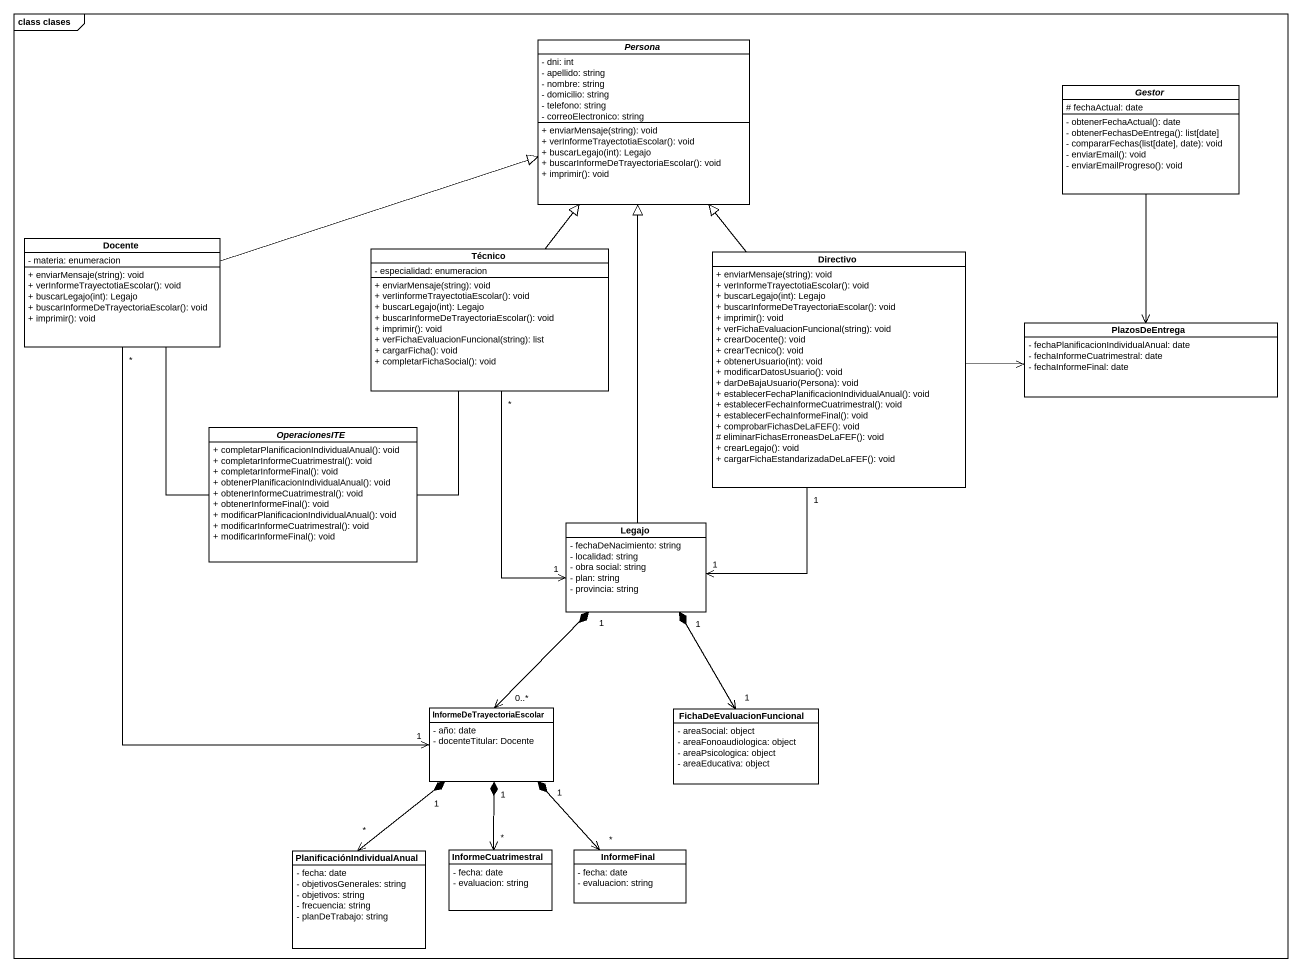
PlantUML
@startuml
mainframe class clases
hide circle
hide empty members
skinparam classAttributeIconSize 0
abstract class Persona {
  - dni: int
  - apellido: string
  - nombre: string
  - domicilio: string
  - telefono: string
  - correoElectronico: string
  + enviarMensaje(string): void
  + verInformeTrayectotiaEscolar(): void
  + buscarLegajo(int): Legajo
  + buscarInformeDeTrayectoriaEscolar(): void
  + imprimir(): void
}
abstract class Gestor {
  # fechaActual: date
  - obtenerFechaActual(): date
  - obtenerFechasDeEntrega(): list[date]
  - compararFechas(list[date], date): void
  - enviarEmail(): void
  - enviarEmailProgreso(): void
}
class Docente {
  - materia: enumeracion
  + enviarMensaje(string): void
  + verInformeTrayectotiaEscolar(): void
  + buscarLegajo(int): Legajo
  + buscarInformeDeTrayectoriaEscolar(): void
  + imprimir(): void
}
class Técnico {
  - especialidad: enumeracion
  + enviarMensaje(string): void
  + verIinformeTrayectotiaEscolar(): void
  + buscarLegajo(int): Legajo
  + buscarInformeDeTrayectoriaEscolar(): void
  + imprimir(): void
  + verFichaEvaluacionFuncional(string): list
  + cargarFicha(): void
  + completarFichaSocial(): void
}
class Directivo {
  + enviarMensaje(string): void
  + verInformeTrayectotiaEscolar(): void
  + buscarLegajo(int): Legajo
  + buscarInformeDeTrayectoriaEscolar(): void
  + imprimir(): void
  + verFichaEvaluacionFuncional(string): void
  + crearDocente(): void
  + crearTecnico(): void
  + obtenerUsuario(int): void
  + modificarDatosUsuario(): void
  + darDeBajaUsuario(Persona): void
  + establecerFechaPlanificacionIndividualAnual(): void
  + establecerFechaInformeCuatrimestral(): void
  + establecerFechaInformeFinal(): void
  + comprobarFichasDeLaFEF(): void
  # eliminarFichasErroneasDeLaFEF(): void
  + crearLegajo(): void
  + cargarFichaEstandarizadaDeLaFEF(): void
}
class PlazosDeEntrega {
  - fechaPlanificacionIndividualAnual: date
  - fechaInformeCuatrimestral: date
  - fechaInformeFinal: date
}
abstract class OperacionesITE {
  + completarPlanificacionIndividualAnual(): void
  + completarInformeCuatrimestral(): void
  + completarInformeFinal(): void
  + obtenerPlanificacionIndividualAnual(): void
  + obtenerInformeCuatrimestral(): void
  + obtenerInformeFinal(): void
  + modificarPlanificacionIndividualAnual(): void
  + modificarInformeCuatrimestral(): void
  + modificarInformeFinal(): void
}
class Legajo {
  - fechaDeNacimiento: string
  - localidad: string
  - obra social: string
  - plan: string
  - provincia: string
}
class InformeDeTrayectoriaEscolar {
  - año: date
  - docenteTitular: Docente
}
class FichaDeEvaluacionFuncional {
  - areaSocial: object
  - areaFonoaudiologica: object
  - areaPsicologica: object
  - areaEducativa: object
}
class PlanificaciónIndividualAnual {
  - fecha: date
  - objetivosGenerales: string
  - objetivos: string
  - frecuencia: string
  - planDeTrabajo: string
}
class InformeCuatrimestral {
  - fecha: date
  - evaluacion: string
}
class InformeFinal {
  - fecha: date
  - evaluacion: string
}
Gestor --> PlazosDeEntrega
Docente -right-|> Persona
Docente -- OperacionesITE
Docente "*" --> "1" InformeDeTrayectoriaEscolar
Técnico -up-|> Persona
Técnico -- OperacionesITE
Técnico "*" --> "1" Legajo
Directivo -up-|> Persona
Directivo "1" --> "1" Legajo
PlazosDeEntrega <-left- Directivo
Legajo -up-|> Persona
InformeDeTrayectoriaEscolar "0..*" <-up-* "1" Legajo
FichaDeEvaluacionFuncional "1" <-up-* "1" Legajo
PlanificaciónIndividualAnual "*" <-up-* "1" InformeDeTrayectoriaEscolar
InformeCuatrimestral "*" <-up-* "1" InformeDeTrayectoriaEscolar
InformeFinal "*" <-up-* "1" InformeDeTrayectoriaEscolar
@enduml
